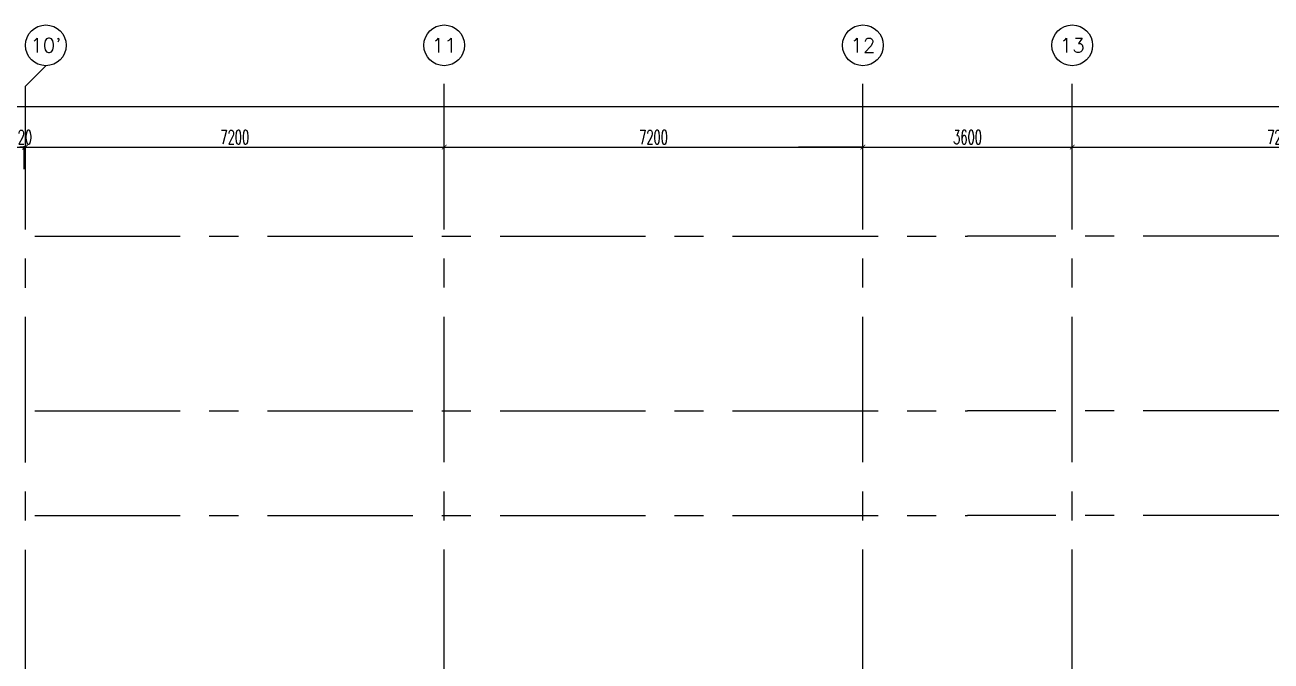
# Model space of a CAD drawing. Extents: x 88808.2 to 88899.2, y 39921.6 to 40001.1.
# Drawn here: x 88860.76 to 88882.19, y 39990.2 to 40001.13 of the extents above; entities that cross this region are included whole.
import ezdxf
from ezdxf.enums import TextEntityAlignment as Align

# ---------------------------------------------------------------- set-up
doc = ezdxf.new("R2010")
doc.units = 0
doc.header["$MEASUREMENT"] = 0
doc.header["$PDMODE"] = 34
doc.linetypes.add('CENTERX2', pattern=[4, 2.5, -0.5, 0.5, -0.5])
doc.layers.get('0').update_dxf_attribs({"linetype": 'CONTINUOUS'})
doc.layers.get('DEFPOINTS').update_dxf_attribs({"linetype": 'CONTINUOUS'})
for name, color, linetype in [('AX', 6, 'CONTINUOUS'), ('AX-CR', 2, 'CONTINUOUS'), ('AX-DIM', 4, 'CONTINUOUS'), ('AX-TXT', 2, 'CONTINUOUS'), ('AXES', 11, 'CENTERX2')]:
    doc.layers.add(name, color=color, linetype=linetype)
doc.styles.add('ROMANS', font='ROMANS.shx', dxfattribs={"width": 0.6})
doc.dimstyles.new('DIM-OUT', dxfattribs={"dimscale": 0, "dimtxt": 0.24, "dimasz": 0.08, "dimexe": 0.02, "dimexo": 0.02, "dimgap": 0.05, "dimtad": 1, "dimdec": 0, "dimlfac": 1000, "dimzin": 0, "dimdsep": 46, "dimtxsty": 'ROMANS', "dimblk1": 'ARCHTICK', "dimblk2": 'ARCHTICK', "dimsah": 1, "dimcen": 0.01, "dimdle": 0.08, "dimclrd": 4, "dimclre": 4, "dimclrt": 2, "dimadec": 0, "dimazin": 0, "dimtp": 2, "dimtm": 2, "dimtfac": 0.114286, "dimtdec": 0, "dimtix": 1, "dimtmove": 2, "dimatfit": 3, "dimldrblk": 'ARCHTICK', "dimfxl": 0, "dimtolj": 1, "dimtzin": 0, "dimarcsym": 0})

# ---------------------------------------------------------------- blocks, each defined once
blk = doc.blocks.new('_ARCHTICK')
at = {"color": 0, "linetype": 'ByBlock', "const_width": 0.15}
blk.add_lwpolyline([(-0.5, -0.5), (0.5, 0.5)], dxfattribs=at)
blk = doc.blocks.new('*D741')
at = {"layer": 'AX-DIM', "color": 4, "lineweight": -2}
for p, q in [((88818.4, 39999.728), (88893.25, 39999.728)), ((88818.48, 39999.348), (88818.48, 39999.748)), ((88893.17, 39996.657), (88893.17, 39999.748))]:
    blk.add_line(p, q, dxfattribs=at)
at = {"layer": 'DEFPOINTS', "color": 0}
for p in [(88893.17, 39999.728), (88818.48, 39999.328), (88893.17, 39996.637)]:
    blk.add_point(p, dxfattribs=at)
at = {"layer": 'AX-DIM', "color": 4, "lineweight": -2, "xscale": 0.08, "yscale": 0.08, "zscale": 0.08, "rotation": 180}
blk.add_blockref('_ARCHTICK', (88818.48, 39999.728), dxfattribs=at)
at = {"layer": 'AX-DIM', "color": 4, "lineweight": -2, "xscale": 0.08, "yscale": 0.08, "zscale": 0.08}
blk.add_blockref('_ARCHTICK', (88893.17, 39999.728), dxfattribs=at)
at = {"layer": 'AX-DIM', "color": 2, "insert": (88855.825, 39999.898), "char_height": 0.24, "attachment_point": 5, "style": 'ROMANS'}
blk.add_mtext('\\A1;74690', dxfattribs=at)
blk = doc.blocks.new('*D742')
at = {"layer": 'AX-DIM', "color": 4, "lineweight": -2}
for p, q in [((88875.09, 39999.028), (88878.85, 39999.028)), ((88875.17, 39998.648), (88875.17, 39999.048)), ((88878.77, 39998.648), (88878.77, 39999.048))]:
    blk.add_line(p, q, dxfattribs=at)
at = {"layer": 'DEFPOINTS', "color": 0}
for p in [(88878.77, 39999.028), (88875.17, 39998.628), (88878.77, 39998.628)]:
    blk.add_point(p, dxfattribs=at)
at = {"layer": 'AX-DIM', "color": 4, "lineweight": -2, "xscale": 0.08, "yscale": 0.08, "zscale": 0.08, "rotation": 180}
blk.add_blockref('_ARCHTICK', (88875.17, 39999.028), dxfattribs=at)
at = {"layer": 'AX-DIM', "color": 4, "lineweight": -2, "xscale": 0.08, "yscale": 0.08, "zscale": 0.08}
blk.add_blockref('_ARCHTICK', (88878.77, 39999.028), dxfattribs=at)
at = {"layer": 'AX-DIM', "color": 2, "insert": (88876.97, 39999.198), "char_height": 0.24, "attachment_point": 5, "style": 'ROMANS'}
blk.add_mtext('\\A1;3600', dxfattribs=at)
blk = doc.blocks.new('*D745')
at = {"layer": 'AX-DIM', "color": 4, "lineweight": -2}
for p, q in [((88875.09, 39999.028), (88878.85, 39999.028)), ((88875.17, 39998.648), (88875.17, 39999.048)), ((88878.77, 39998.648), (88878.77, 39999.048))]:
    blk.add_line(p, q, dxfattribs=at)
at = {"layer": 'DEFPOINTS', "color": 0}
for p in [(88878.77, 39999.028), (88875.17, 39998.628), (88878.77, 39998.628)]:
    blk.add_point(p, dxfattribs=at)
at = {"layer": 'AX-DIM', "color": 4, "lineweight": -2, "xscale": 0.08, "yscale": 0.08, "zscale": 0.08, "rotation": 180}
blk.add_blockref('_ARCHTICK', (88875.17, 39999.028), dxfattribs=at)
at = {"layer": 'AX-DIM', "color": 4, "lineweight": -2, "xscale": 0.08, "yscale": 0.08, "zscale": 0.08}
blk.add_blockref('_ARCHTICK', (88878.77, 39999.028), dxfattribs=at)
at = {"layer": 'AX-DIM', "color": 2, "insert": (88876.97, 39999.198), "char_height": 0.24, "attachment_point": 5, "style": 'ROMANS'}
blk.add_mtext('\\A1;3600', dxfattribs=at)
blk = doc.blocks.new('*D746')
at = {"layer": 'AX-DIM', "color": 4, "lineweight": -2}
for p, q in [((88875.09, 39999.028), (88878.85, 39999.028)), ((88875.17, 39998.648), (88875.17, 39999.048)), ((88878.77, 39998.648), (88878.77, 39999.048))]:
    blk.add_line(p, q, dxfattribs=at)
at = {"layer": 'DEFPOINTS', "color": 0}
for p in [(88878.77, 39999.028), (88875.17, 39998.628), (88878.77, 39998.628)]:
    blk.add_point(p, dxfattribs=at)
at = {"layer": 'AX-DIM', "color": 4, "lineweight": -2, "xscale": 0.08, "yscale": 0.08, "zscale": 0.08, "rotation": 180}
blk.add_blockref('_ARCHTICK', (88875.17, 39999.028), dxfattribs=at)
at = {"layer": 'AX-DIM', "color": 4, "lineweight": -2, "xscale": 0.08, "yscale": 0.08, "zscale": 0.08}
blk.add_blockref('_ARCHTICK', (88878.77, 39999.028), dxfattribs=at)
at = {"layer": 'AX-DIM', "color": 2, "insert": (88876.97, 39999.198), "char_height": 0.24, "attachment_point": 5, "style": 'ROMANS'}
blk.add_mtext('\\A1;3600', dxfattribs=at)
blk = doc.blocks.new('*D747')
at = {"layer": 'AX-DIM', "color": 4, "lineweight": -2}
for p, q in [((88860.75, 39999.028), (88860.67, 39999.028)), ((88860.75, 39998.648), (88860.75, 39999.048)), ((88860.75, 39999.028), (88860.77, 39999.028)), ((88860.77, 39998.648), (88860.77, 39999.048)), ((88860.77, 39999.028), (88860.85, 39999.028))]:
    blk.add_line(p, q, dxfattribs=at)
at = {"layer": 'DEFPOINTS', "color": 0}
for p in [(88860.77, 39999.028), (88860.75, 39998.628), (88860.77, 39998.628)]:
    blk.add_point(p, dxfattribs=at)
at = {"layer": 'AX-DIM', "color": 4, "lineweight": -2, "xscale": 0.08, "yscale": 0.08, "zscale": 0.08}
blk.add_blockref('_ARCHTICK', (88860.75, 39999.028), dxfattribs=at)
at = {"layer": 'AX-DIM', "color": 4, "lineweight": -2, "xscale": 0.08, "yscale": 0.08, "zscale": 0.08, "rotation": 180}
blk.add_blockref('_ARCHTICK', (88860.77, 39999.028), dxfattribs=at)
at = {"layer": 'AX-DIM', "color": 2, "insert": (88860.76, 39999.198), "char_height": 0.24, "attachment_point": 5, "style": 'ROMANS'}
blk.add_mtext('\\A1;20', dxfattribs=at)
blk = doc.blocks.new('*D748')
at = {"layer": 'AX-DIM', "color": 4, "lineweight": -2}
for p, q in [((88860.69, 39999.028), (88868.05, 39999.028)), ((88860.77, 39998.648), (88860.77, 39999.048)), ((88867.97, 39998.648), (88867.97, 39999.048))]:
    blk.add_line(p, q, dxfattribs=at)
at = {"layer": 'DEFPOINTS', "color": 0}
for p in [(88867.97, 39999.028), (88860.77, 39998.628), (88867.97, 39998.628)]:
    blk.add_point(p, dxfattribs=at)
at = {"layer": 'AX-DIM', "color": 4, "lineweight": -2, "xscale": 0.08, "yscale": 0.08, "zscale": 0.08, "rotation": 180}
blk.add_blockref('_ARCHTICK', (88860.77, 39999.028), dxfattribs=at)
at = {"layer": 'AX-DIM', "color": 4, "lineweight": -2, "xscale": 0.08, "yscale": 0.08, "zscale": 0.08}
blk.add_blockref('_ARCHTICK', (88867.97, 39999.028), dxfattribs=at)
at = {"layer": 'AX-DIM', "color": 2, "insert": (88864.37, 39999.198), "char_height": 0.24, "attachment_point": 5, "style": 'ROMANS'}
blk.add_mtext('\\A1;7200', dxfattribs=at)
blk = doc.blocks.new('*D752')
at = {"layer": 'AX-DIM', "color": 4, "lineweight": -2}
for p, q in [((88855.87, 39999.028), (88860.83, 39999.028)), ((88855.95, 39998.648), (88855.95, 39999.048)), ((88860.75, 39998.648), (88860.75, 39999.048))]:
    blk.add_line(p, q, dxfattribs=at)
at = {"layer": 'DEFPOINTS', "color": 0}
for p in [(88860.75, 39999.028), (88855.95, 39998.628), (88860.75, 39998.628)]:
    blk.add_point(p, dxfattribs=at)
at = {"layer": 'AX-DIM', "color": 4, "lineweight": -2, "xscale": 0.08, "yscale": 0.08, "zscale": 0.08, "rotation": 180}
blk.add_blockref('_ARCHTICK', (88855.95, 39999.028), dxfattribs=at)
at = {"layer": 'AX-DIM', "color": 4, "lineweight": -2, "xscale": 0.08, "yscale": 0.08, "zscale": 0.08}
blk.add_blockref('_ARCHTICK', (88860.75, 39999.028), dxfattribs=at)
at = {"layer": 'AX-DIM', "color": 2, "insert": (88858.35, 39999.198), "char_height": 0.24, "attachment_point": 5, "style": 'ROMANS'}
blk.add_mtext('\\A1;4800', dxfattribs=at)
blk = doc.blocks.new('*D753')
at = {"layer": 'AX-DIM', "color": 4, "lineweight": -2}
for p, q in [((88867.89, 39999.028), (88875.25, 39999.028)), ((88867.97, 39998.648), (88867.97, 39999.048)), ((88875.17, 39998.648), (88875.17, 39999.048))]:
    blk.add_line(p, q, dxfattribs=at)
at = {"layer": 'DEFPOINTS', "color": 0}
for p in [(88875.17, 39999.028), (88867.97, 39998.628), (88875.17, 39998.628)]:
    blk.add_point(p, dxfattribs=at)
at = {"layer": 'AX-DIM', "color": 4, "lineweight": -2, "xscale": 0.08, "yscale": 0.08, "zscale": 0.08, "rotation": 180}
blk.add_blockref('_ARCHTICK', (88867.97, 39999.028), dxfattribs=at)
at = {"layer": 'AX-DIM', "color": 4, "lineweight": -2, "xscale": 0.08, "yscale": 0.08, "zscale": 0.08}
blk.add_blockref('_ARCHTICK', (88875.17, 39999.028), dxfattribs=at)
at = {"layer": 'AX-DIM', "color": 2, "insert": (88871.57, 39999.198), "char_height": 0.24, "attachment_point": 5, "style": 'ROMANS'}
blk.add_mtext('\\A1;7200', dxfattribs=at)
blk = doc.blocks.new('*D779')
at = {"layer": 'AX-DIM', "color": 4, "lineweight": -2}
for p, q in [((88878.69, 39999.028), (88886.05, 39999.028)), ((88878.77, 39998.648), (88878.77, 39999.048)), ((88885.97, 39998.648), (88885.97, 39999.048))]:
    blk.add_line(p, q, dxfattribs=at)
at = {"layer": 'DEFPOINTS', "color": 0}
for p in [(88885.97, 39999.028), (88878.77, 39998.628), (88885.97, 39998.628)]:
    blk.add_point(p, dxfattribs=at)
at = {"layer": 'AX-DIM', "color": 4, "lineweight": -2, "xscale": 0.08, "yscale": 0.08, "zscale": 0.08, "rotation": 180}
blk.add_blockref('_ARCHTICK', (88878.77, 39999.028), dxfattribs=at)
at = {"layer": 'AX-DIM', "color": 4, "lineweight": -2, "xscale": 0.08, "yscale": 0.08, "zscale": 0.08}
blk.add_blockref('_ARCHTICK', (88885.97, 39999.028), dxfattribs=at)
at = {"layer": 'AX-DIM', "color": 2, "insert": (88882.37, 39999.198), "char_height": 0.24, "attachment_point": 5, "style": 'ROMANS'}
blk.add_mtext('\\A1;7200', dxfattribs=at)
blk = doc.blocks.new('*D781')
at = {"layer": 'AX-DIM', "color": 4, "lineweight": -2}
for p, q in [((88875.09, 39999.028), (88878.85, 39999.028)), ((88875.17, 39998.648), (88875.17, 39999.048)), ((88878.77, 39998.648), (88878.77, 39999.048))]:
    blk.add_line(p, q, dxfattribs=at)
at = {"layer": 'DEFPOINTS', "color": 0}
for p in [(88878.77, 39999.028), (88875.17, 39998.628), (88878.77, 39998.628)]:
    blk.add_point(p, dxfattribs=at)
at = {"layer": 'AX-DIM', "color": 4, "lineweight": -2, "xscale": 0.08, "yscale": 0.08, "zscale": 0.08, "rotation": 180}
blk.add_blockref('_ARCHTICK', (88875.17, 39999.028), dxfattribs=at)
at = {"layer": 'AX-DIM', "color": 4, "lineweight": -2, "xscale": 0.08, "yscale": 0.08, "zscale": 0.08}
blk.add_blockref('_ARCHTICK', (88878.77, 39999.028), dxfattribs=at)
at = {"layer": 'AX-DIM', "color": 2, "insert": (88876.97, 39999.198), "char_height": 0.24, "attachment_point": 5, "style": 'ROMANS'}
blk.add_mtext('\\A1;3600', dxfattribs=at)
blk = doc.blocks.new('AXU')
at = {"layer": 'AX-CR'}
blk.add_circle((0, 350), 350, dxfattribs=at)
at = {"layer": 'AX-TXT', "style": 'ROMANS'}
blk.add_attdef('AX', text='', height=250, dxfattribs=at).set_placement((0, 350), align=Align.MIDDLE)

msp = doc.modelspace()

# ---------------------------------------------------------------- linework, layer by layer
at = {"layer": 'AX-DIM'}
for p, q in [((88876.8903, 39999.7279), (88880.2345, 39999.7279)), ((88875.1703, 39999.0279), (88874.0627, 39999.0279)), ((88878.7703, 39999.0279), (88880.2345, 39999.0279))]:
    msp.add_line(p, q, dxfattribs=at)
at = {"layer": 'AXES'}
for p, q in [((88860.7703, 40000.0779), (88861.1203, 40000.4279)), ((88867.9703, 39921.6153), (88867.9703, 40000.4279)), ((88875.1703, 39921.6153), (88875.1703, 40000.4279)), ((88878.7703, 39921.6153), (88878.7703, 40000.4279)), ((88860.7703, 39921.6132), (88860.7703, 40000.0759)), ((88808.9303, 39997.4996), (88876.9703, 39997.4996)), ((88898.4894, 39997.4996), (88876.9703, 39997.4996)), ((88808.9303, 39994.4996), (88876.9703, 39994.4996)), ((88898.4894, 39994.4996), (88876.9703, 39994.4996)), ((88808.9303, 39992.6996), (88876.9703, 39992.6996)), ((88898.4894, 39992.6996), (88876.9703, 39992.6996))]:
    msp.add_line(p, q, dxfattribs=at)

# ---------------------------------------------------------------- block references
at = {"layer": 'AX', "xscale": 0.001000000003841706, "yscale": 0.000999999996565748, "zscale": 0.001}
for p, values in [((88861.1203, 40000.4279), {'AX': "10'"}), ((88867.9703, 40000.4279), {'AX': '11'}), ((88875.1703, 40000.4279), {'AX': '12'}), ((88875.1703, 40000.4279), {'AX': '12'}), ((88878.7703, 40000.4279), {'AX': '13'}), ((88878.7703, 40000.4279), {'AX': '13'})]:
    msp.add_blockref('AXU', p, dxfattribs=at).add_auto_attribs(values)
at = {"layer": 'AXES', "xscale": 0.001000000003841706, "yscale": 0.000999999996565748, "zscale": 0.001}
for p, values in [((88875.1703, 40000.4279), {'AX': '12'}), ((88875.1703, 40000.4279), {'AX': '12'}), ((88878.7703, 40000.4279), {'AX': '13'}), ((88878.7703, 40000.4279), {'AX': '13'})]:
    msp.add_blockref('AXU', p, dxfattribs=at).add_auto_attribs(values)

# ---------------------------------------------------------------- dimensions: what is measured, and where the dimension line sits
at = {"layer": 'AX-DIM'}
for base, p1, p2, picture, middle in [((88893.1703, 39999.7279), (88818.4803, 39999.3279), (88893.1703, 39996.637), '*D741', (88855.8253, 39999.8979)), ((88860.7503, 39999.0279), (88855.9503, 39998.6279), (88860.7503, 39998.6279), '*D752', (88858.3503, 39999.1979)), ((88860.7703, 39999.0279), (88860.7503, 39998.6279), (88860.7703, 39998.6279), '*D747', (88860.7603, 39999.1979)), ((88867.9703, 39999.0279), (88860.7703, 39998.6279), (88867.9703, 39998.6279), '*D748', (88864.3703, 39999.1979)), ((88875.1703, 39999.0279), (88867.9703, 39998.6279), (88875.1703, 39998.6279), '*D753', (88871.5703, 39999.1979)), ((88878.7703, 39999.0279), (88875.1703, 39998.6279), (88878.7703, 39998.6279), '*D742', (88876.9703, 39999.1979)), ((88878.7703, 39999.0279), (88875.1703, 39998.6279), (88878.7703, 39998.6279), '*D745', (88876.9703, 39999.1979)), ((88878.7703, 39999.0279), (88875.1703, 39998.6279), (88878.7703, 39998.6279), '*D746', (88876.9703, 39999.1979)), ((88878.7703, 39999.0279), (88875.1703, 39998.6279), (88878.7703, 39998.6279), '*D781', (88876.9703, 39999.1979)), ((88885.9703, 39999.0279), (88878.7703, 39998.6279), (88885.9703, 39998.6279), '*D779', (88882.3703, 39999.1979))]:
    dim = msp.add_linear_dim(base=base, p1=p1, p2=p2, dimstyle='DIM-OUT', override={"dimscale": 1}, dxfattribs=at)
    dim.commit()
    dim.dimension.update_dxf_attribs({"geometry": picture, "text_midpoint": middle})

doc.saveas('drawing.dxf')
